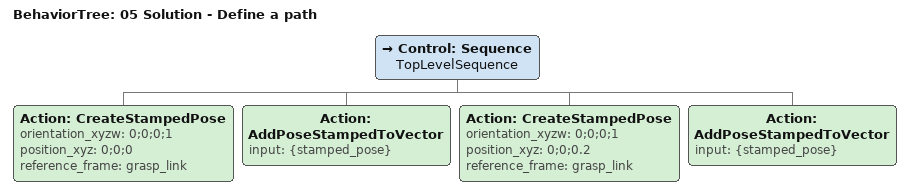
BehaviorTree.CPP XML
<?xml version='1.0' encoding='UTF-8'?>
<root BTCPP_format="4" main_tree_to_execute="05 Solution - Define a path">
  <BehaviorTree ID="05 Solution - Define a path" _description="Creates a simple path with two waypoints">
    <Control ID="Sequence" name="TopLevelSequence">
      <Action ID="CreateStampedPose" orientation_xyzw="0;0;0;1" position_xyz="0;0;0" reference_frame="grasp_link"/>
      <Action ID="AddPoseStampedToVector" input="{stamped_pose}"/>
      <Action ID="CreateStampedPose" orientation_xyzw="0;0;0;1" position_xyz="0;0;0.2" reference_frame="grasp_link"/>
      <Action ID="AddPoseStampedToVector" input="{stamped_pose}"/>
    </Control>
  </BehaviorTree>
</root>
